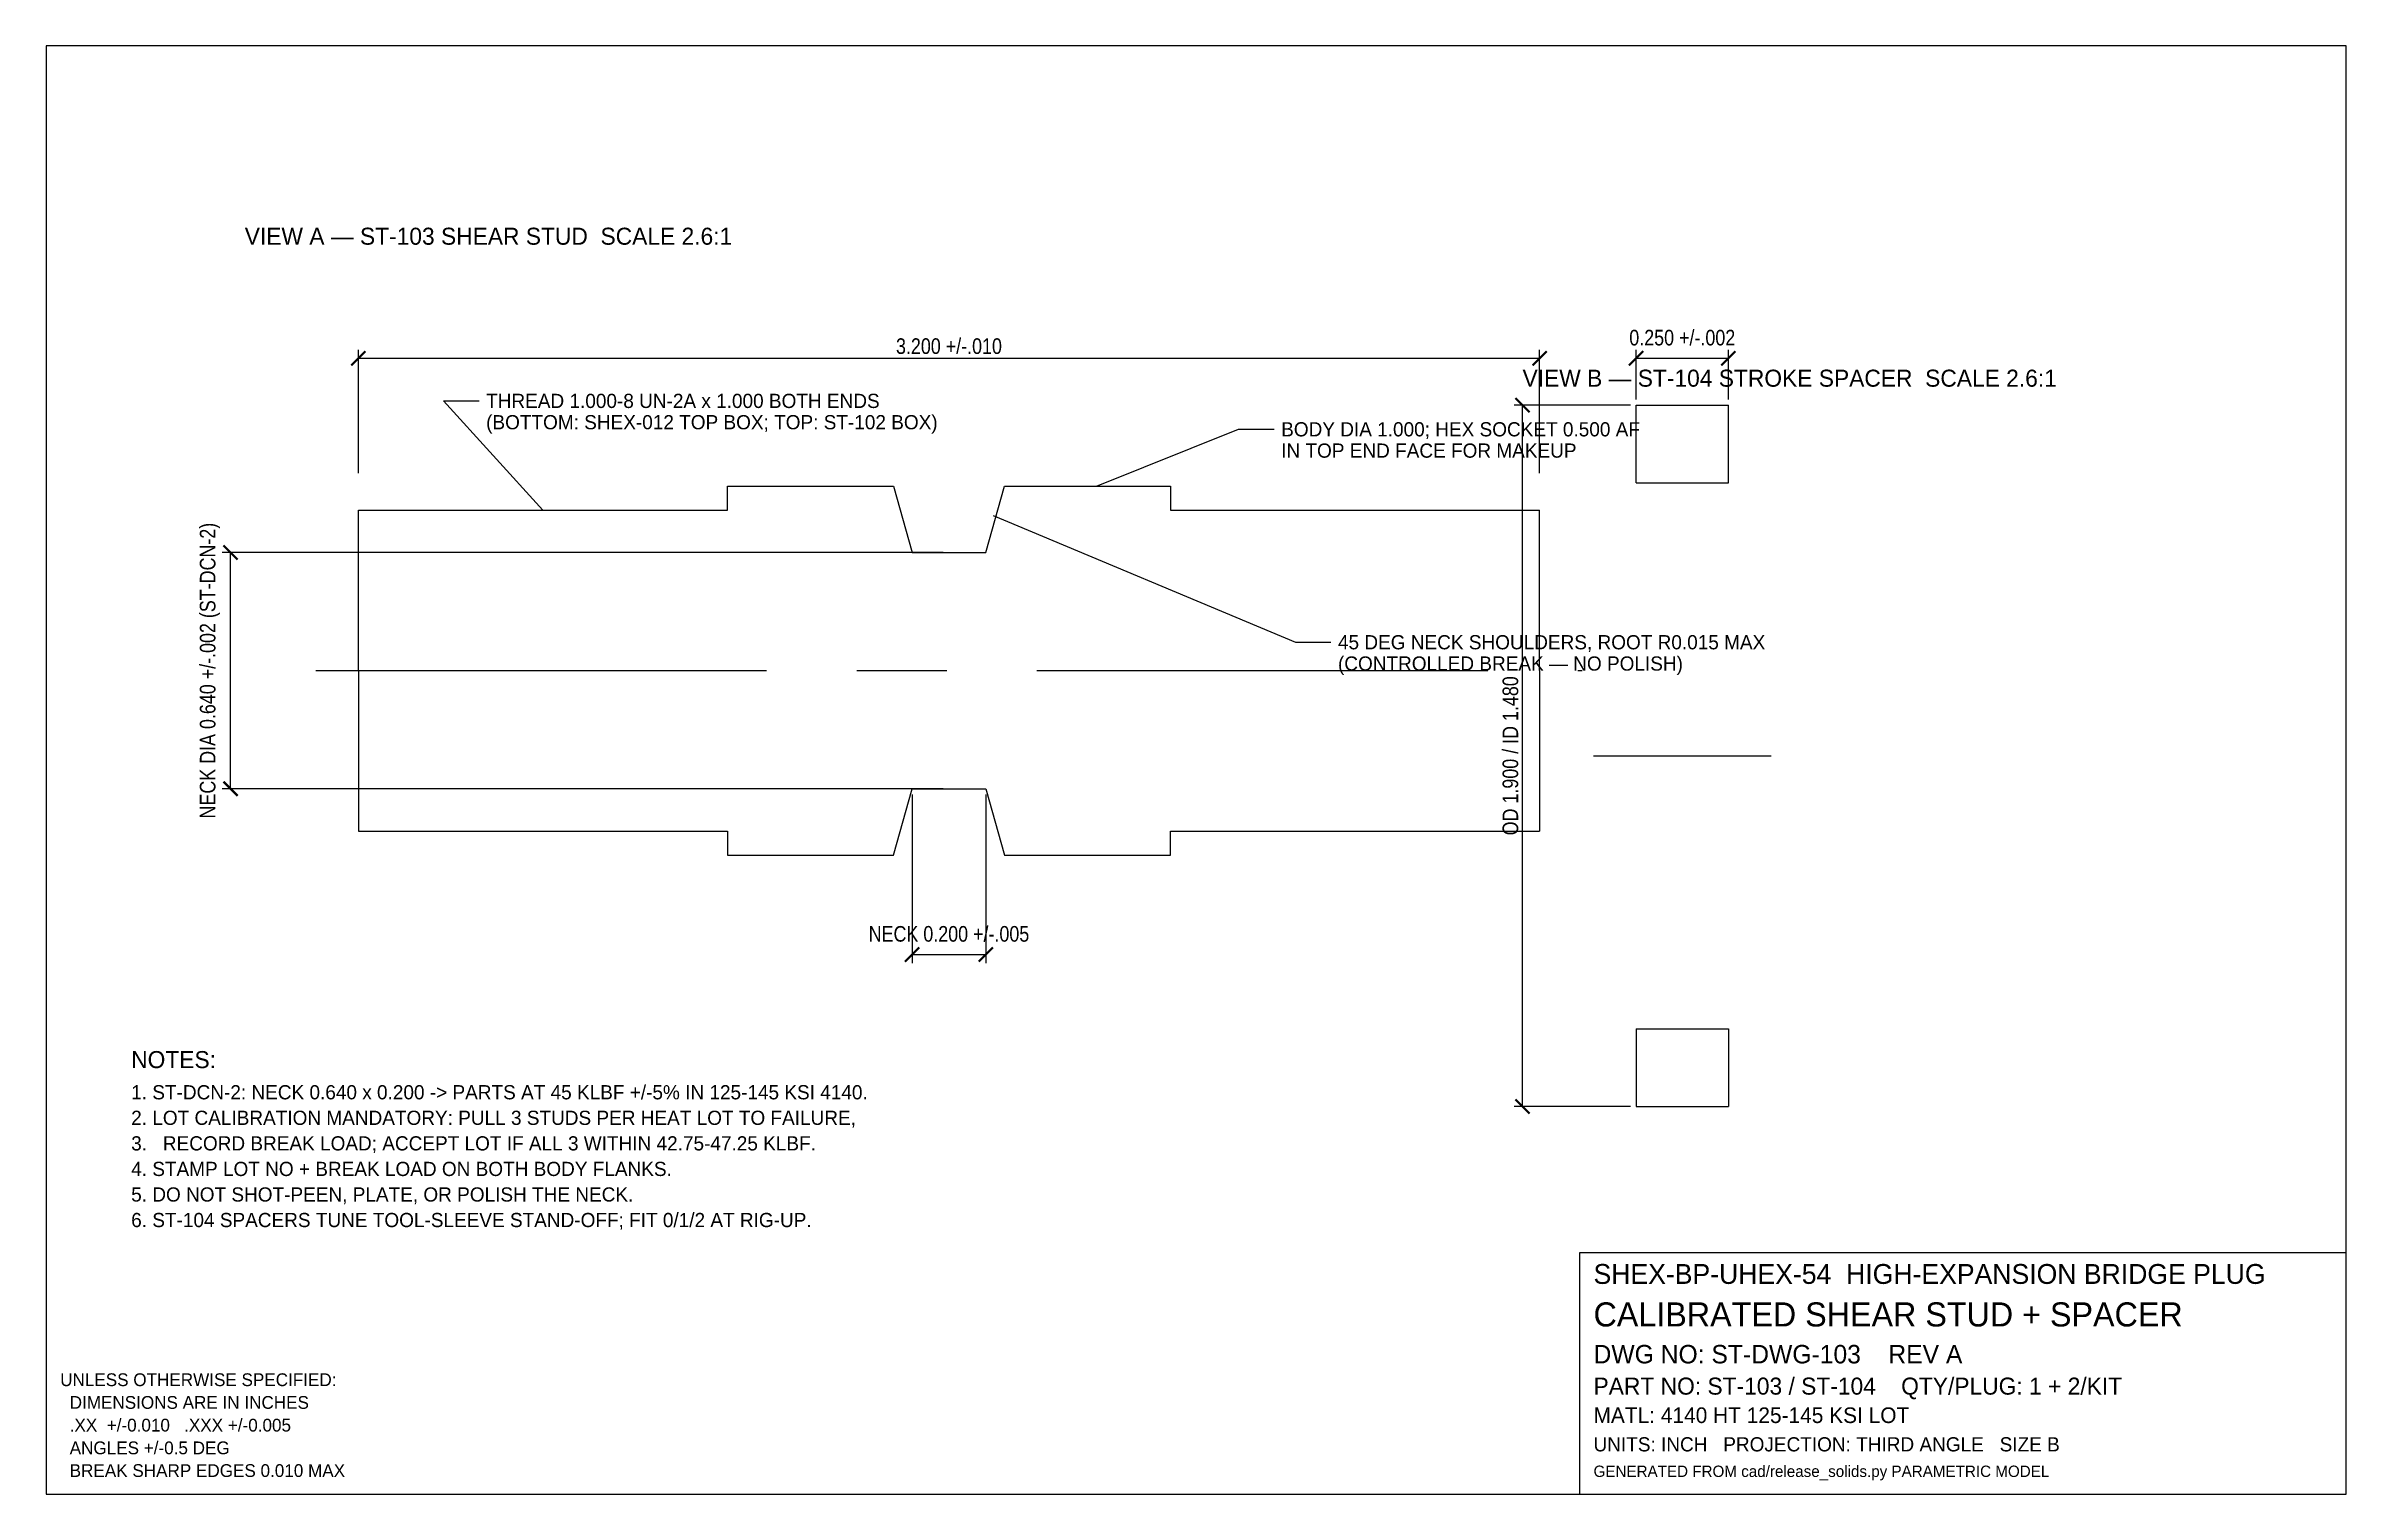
# Model space of a CAD drawing. Header units: inches. Extents: x 0.4 to 16.6, y 0.4 to 10.6.
import ezdxf

# ---------------------------------------------------------------- set-up
doc = ezdxf.new("R2010")
doc.units = ezdxf.units.IN
doc.linetypes.add('CENTER', pattern=[5.08, 3.175, -0.635, 0.635, -0.635])
doc.linetypes.add('DASHED', pattern=[1.524, 1.27, -0.254])
for name, color, linetype in [('BORDER', 7, 'CONTINUOUS'), ('CENTER', 1, 'CENTER'), ('DIM', 4, 'CONTINUOUS'), ('GEOM', 7, 'CONTINUOUS'), ('HIDDEN', 8, 'DASHED'), ('TEXT', 7, 'CONTINUOUS')]:
    doc.layers.add(name, color=color, linetype=linetype)
doc.styles.add('OpenSansCondensed-Light', font='OpenSansCondensed-Light.ttf')
doc.dimstyles.new('EZDXF', dxfattribs={"dimtxt": 0.11, "dimasz": 0.1, "dimexe": 0.06, "dimexo": 0.04, "dimgap": 0.03, "dimtad": 1, "dimdec": 3, "dimlfac": 100, "dimzin": 12, "dimdsep": 46, "dimtxsty": 'OpenSansCondensed-Light', "dimblk": 'ARCHTICK', "dimcen": 2.5, "dimazin": 3, "dimtfac": 0.5, "dimtmove": 2, "dimatfit": 3})

# ---------------------------------------------------------------- blocks, each defined once
blk = doc.blocks.new('_ARCHTICK')
at = {"color": 0, "linetype": 'BYBLOCK', "const_width": 0.15}
blk.add_lwpolyline([(-0.5, -0.5), (0.5, 0.5)], dxfattribs=at)

msp = doc.modelspace()

# ---------------------------------------------------------------- linework, layer by layer
at = {"layer": 'BORDER'}
for points in [[(0.4, 0.4), (16.6, 0.4), (16.6, 10.6), (0.4, 10.6), (0.4, 0.4)], [(11.2, 0.4), (16.6, 0.4), (16.6, 2.1), (11.2, 2.1), (11.2, 0.4)]]:
    msp.add_lwpolyline(points, dxfattribs=at)
at = {"layer": 'CENTER'}
for p, q in [((2.3, 6.2), (11.22, 6.2)), ((11.3, 5.6), (12.55, 5.6))]:
    msp.add_line(p, q, dxfattribs=at)
at = {"layer": 'DIM'}
for points in [[(3.9, 7.331), (3.2, 8.1), (3.45, 8.1)], [(7.8, 7.5), (8.8, 7.9), (9.05, 7.9)], [(7.072, 7.292), (9.2, 6.4), (9.45, 6.4)]]:
    msp.add_lwpolyline(points, dxfattribs=at)
at = {"layer": 'GEOM'}
for p, q in [((11.6, 7.524), (11.6, 8.07)), ((12.25, 7.524), (12.25, 8.07)), ((2.6, 6.2), (2.6, 7.331)), ((10.92, 6.2), (10.92, 7.331)), ((2.6, 6.2), (2.6, 5.069)), ((10.92, 6.2), (10.92, 5.069)), ((11.6, 3.676), (11.6, 3.13)), ((12.25, 3.676), (12.25, 3.13))]:
    msp.add_line(p, q, dxfattribs=at)
for points in [[(11.6, 8.07), (12.25, 8.07)], [(2.6, 7.331), (5.2, 7.331), (5.2, 7.5), (6.37, 7.5), (6.5, 7.032), (7.02, 7.032), (7.15, 7.5), (8.32, 7.5), (8.32, 7.331), (10.92, 7.331)], [(2.6, 5.069), (5.2, 5.069), (5.2, 4.9), (6.37, 4.9), (6.5, 5.368), (7.02, 5.368), (7.15, 4.9), (8.32, 4.9), (8.32, 5.069), (10.92, 5.069)], [(11.6, 3.676), (12.25, 3.676)], [(11.6, 3.13), (12.25, 3.13)]]:
    msp.add_lwpolyline(points, dxfattribs=at)
at = {"layer": 'HIDDEN'}
msp.add_lwpolyline([(11.6, 7.524), (12.25, 7.524)], dxfattribs=at)

# ---------------------------------------------------------------- texts
at = {"layer": 'TEXT'}
for s, height, p in [('VIEW A — ST-103 SHEAR STUD  SCALE 2.6:1', 0.12, (1.8, 9.2)), ('VIEW B — ST-104 STROKE SPACER  SCALE 2.6:1', 0.12, (10.8, 8.2)), ('THREAD 1.000-8 UN-2A x 1.000 BOTH ENDS', 0.1, (3.5, 8.05)), ('(BOTTOM: SHEX-012 TOP BOX; TOP: ST-102 BOX)', 0.1, (3.5, 7.9)), ('BODY DIA 1.000; HEX SOCKET 0.500 AF', 0.1, (9.1, 7.85)), ('IN TOP END FACE FOR MAKEUP', 0.1, (9.1, 7.7)), ('45 DEG NECK SHOULDERS, ROOT R0.015 MAX', 0.1, (9.5, 6.35)), ('(CONTROLLED BREAK — NO POLISH)', 0.1, (9.5, 6.2)), ('NOTES:', 0.12, (1, 3.4)), ('1. ST-DCN-2: NECK 0.640 x 0.200 -> PARTS AT 45 KLBF +/-5% IN 125-145 KSI 4140.', 0.1, (1, 3.18)), ('2. LOT CALIBRATION MANDATORY: PULL 3 STUDS PER HEAT LOT TO FAILURE,', 0.1, (1, 3)), ('3.   RECORD BREAK LOAD; ACCEPT LOT IF ALL 3 WITHIN 42.75-47.25 KLBF.', 0.1, (1, 2.82)), ('4. STAMP LOT NO + BREAK LOAD ON BOTH BODY FLANKS.', 0.1, (1, 2.64)), ('5. DO NOT SHOT-PEEN, PLATE, OR POLISH THE NECK.', 0.1, (1, 2.46)), ('6. ST-104 SPACERS TUNE TOOL-SLEEVE STAND-OFF; FIT 0/1/2 AT RIG-UP.', 0.1, (1, 2.28)), ('SHEX-BP-UHEX-54  HIGH-EXPANSION BRIDGE PLUG', 0.14, (11.3, 1.88)), ('CALIBRATED SHEAR STUD + SPACER', 0.17, (11.3, 1.58)), ('DWG NO: ST-DWG-103    REV A', 0.13, (11.3, 1.32)), ('UNLESS OTHERWISE SPECIFIED:', 0.09, (0.5, 1.16)), ('PART NO: ST-103 / ST-104    QTY/PLUG: 1 + 2/KIT', 0.12, (11.3, 1.1)), ('  DIMENSIONS ARE IN INCHES', 0.09, (0.5, 1)), ('MATL: 4140 HT 125-145 KSI LOT', 0.11, (11.3, 0.9)), ('  .XX  +/-0.010   .XXX +/-0.005', 0.09, (0.5, 0.84)), ('  ANGLES +/-0.5 DEG', 0.09, (0.5, 0.68)), ('UNITS: INCH   PROJECTION: THIRD ANGLE   SIZE B', 0.1, (11.3, 0.7)), ('  BREAK SHARP EDGES 0.010 MAX', 0.09, (0.5, 0.52)), ('GENERATED FROM cad/release_solids.py PARAMETRIC MODEL', 0.08, (11.3, 0.52))]:
    msp.add_text(s, height=height, dxfattribs=at).set_placement(p)

# ---------------------------------------------------------------- dimensions: what is measured, and where the dimension line sits
at = {"layer": 'DIM'}
for base, p1, p2, text in [((2.6, 8.4), (2.6, 7.552), (10.92, 7.552), '3.200 +/-.010'), ((11.6, 8.4), (11.6, 8.07), (12.25, 8.07), '0.250 +/-.002'), ((6.5, 4.2), (6.5, 5.368), (7.02, 5.368), 'NECK 0.200 +/-.005')]:
    msp.add_linear_dim(base=base, p1=p1, p2=p2, text=text, dimstyle='EZDXF', override={"dimlfac": 0.384615}, dxfattribs=at).render()
for base, p1, p2, text in [((10.8, 3.13), (11.6, 3.13), (11.6, 8.07), 'OD 1.900 / ID 1.480'), ((1.7, 5.368), (6.76, 5.368), (6.76, 7.032), 'NECK DIA 0.640 +/-.002 (ST-DCN-2)')]:
    msp.add_linear_dim(base=base, p1=p1, p2=p2, angle=90, text=text, dimstyle='EZDXF', override={"dimlfac": 0.384615}, dxfattribs=at).render()

doc.saveas('drawing.dxf')
